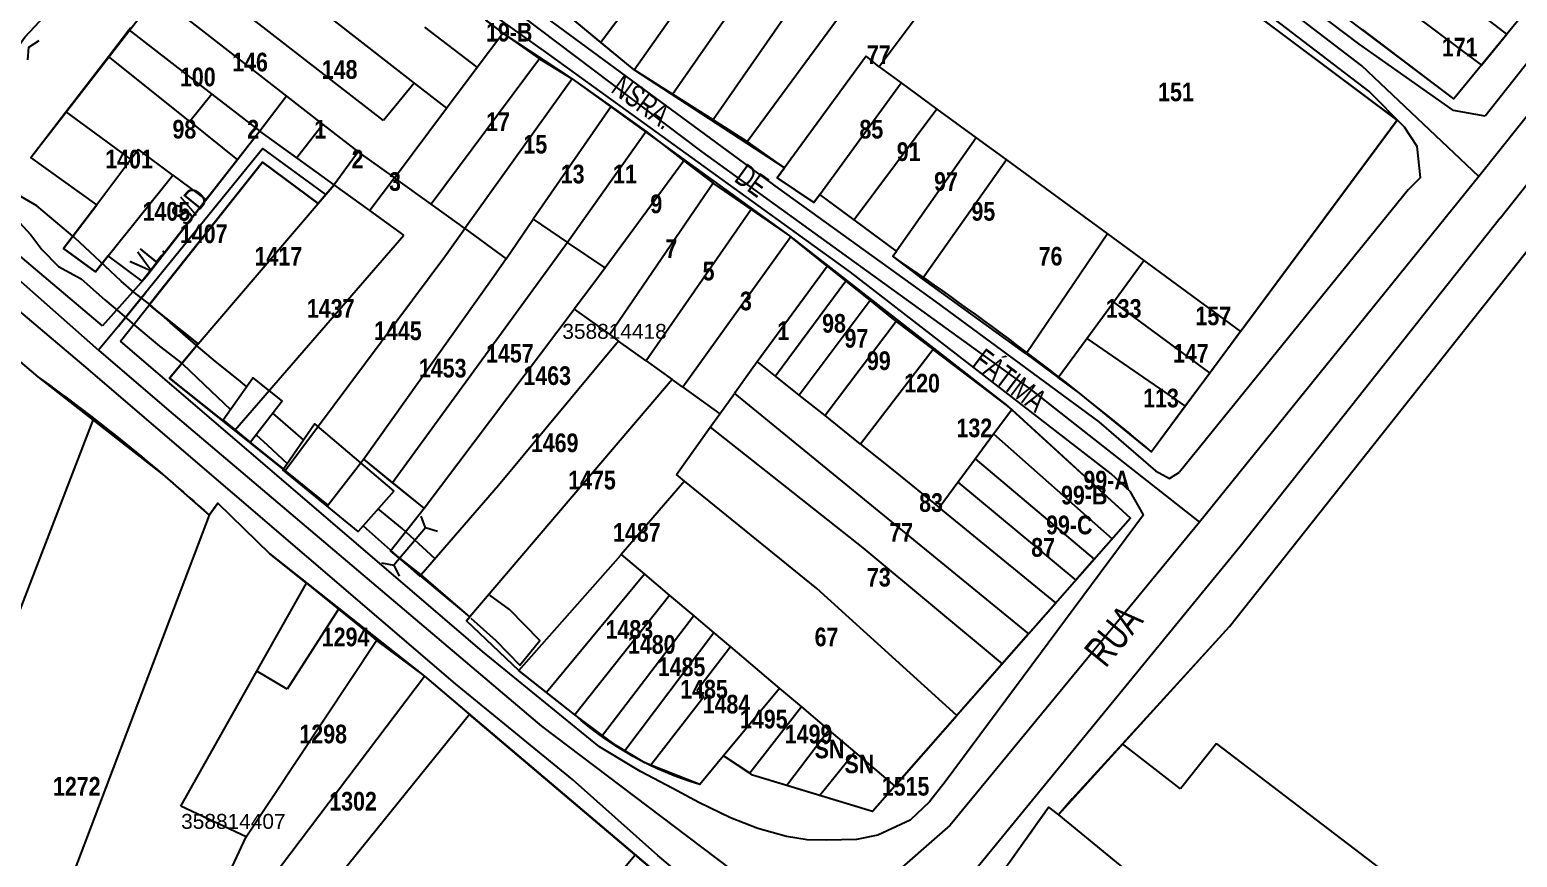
# Model space of a CAD drawing. Extents: x 199665 to 201826, y 4836581 to 4838476.
# Drawn here: x 200587.3 to 200786.5, y 4836898.7 to 4837009.5 of the extents above; entities that cross this region are included whole.
import ezdxf
from ezdxf.enums import TextEntityAlignment as Align

# ---------------------------------------------------------------- set-up
doc = ezdxf.new("R2010")
doc.units = 0
doc.header["$LTSCALE"] = 1.5
doc.header["$MEASUREMENT"] = 0
for name, color, linetype in [('CD-MALHA-LOTES', 40, 'CONTINUOUS'), ('CD_TXT_QUADRA', 7, 'CONTINUOUS'), ('HD-CANAIS', 7, 'CONTINUOUS'), ('RU-QUADRAS', 6, 'CONTINUOUS'), ('SV-EIXO-RUA-N-PAV', 6, 'CONTINUOUS'), ('SV-EIXO-RUA-PAV', 20, 'CONTINUOUS'), ('SV-ESTIVAS', 7, 'CONTINUOUS'), ('SV-PONTE-BUEIRO', 249, 'CONTINUOUS'), ('SV-RUA-NAO-PAV-S-GUIA-C-GUIA', 7, 'CONTINUOUS'), ('SV-RUA-PAVIM-S-GUIA-C-GUIA', 7, 'CONTINUOUS'), ('SV-TXT-RUA-N-PAV-S-GUIA-C-GUIA', 7, 'CONTINUOUS'), ('SV-TXT-RUA-PAV-S-GUIA-C-GUIA', 7, 'CONTINUOUS'), ('Th_NmrPort', 1, 'CONTINUOUS')]:
    doc.layers.add(name, color=color, linetype=linetype)
doc.styles.add('3588-14-2D_TXT$0$ARIAL', font='ARIAL.TTF')
doc.styles.add('ARIAL', font='ARIAL.TTF')
doc.styles.add('MONOTXT', font='ARIAL.TTF', dxfattribs={"height": 0.2})
doc.styles.get("Standard").update_dxf_attribs({"font": 'swisscbo.ttf'})

# ---------------------------------------------------------------- blocks, each defined once
blk = doc.blocks.new('COD045', base_point=(201519.89, 4838593.29))
at = {"layer": 'SV-ESTIVAS'}
blk.add_lwpolyline([(201520.638538, 4838591.792924), (201519.89, 4838593.29), (201520.638538, 4838594.792924)], dxfattribs=at)

msp = doc.modelspace()

# ---------------------------------------------------------------- linework, layer by layer
at = {"layer": 'CD-MALHA-LOTES', "linetype": 'Continuous'}
for p, q in [((200747.96, 4836929.61), (200849.18, 4837057.32)), ((200686.64, 4837038.44), (200663.8, 4837007.82)), ((200668.26, 4837004.15), (200690.5, 4837035.78)), ((200785.12, 4837008.92), (200749.9, 4837036.31)), ((200770.43, 4836997.4), (200722.71, 4837033.3)), ((200673.38, 4837000.91), (200695.23, 4837032.31)), ((200609.65, 4837025.1), (200638.77, 4837002.38)), ((200634.66, 4836997.36), (200605.32, 4837020.16)), ((200694.92, 4837020.65), (200678.84, 4836997.47)), ((200683.4, 4836994.58), (200702.78, 4837020.94)), ((200709.53, 4837015.87), (200701.08, 4837004.57)), ((200604.28, 4837014.17), (200621.7, 4837000.63)), ((200643.81, 4837014.32), (200650.65, 4837009.07)), ((200769.42, 4837014.03), (200781.71, 4837004.76)), ((200788.83, 4837013.43), (200785.12, 4837008.92)), ((200663.8, 4837007.82), (200659.26, 4837011.57)), ((200597.84, 4837005.92), (200600.59, 4837009.5)), ((200600.59, 4837009.5), (200600.84, 4837009.82)), ((200600.59, 4837009.5), (200611.68, 4837000.91)), ((200647.24, 4837004.51), (200640.2, 4837009.89)), ((200647.24, 4837004.51), (200650.65, 4837009.07)), ((200650.65, 4837009.07), (200655.58, 4837005.64)), ((200778.03, 4837000.27), (200765.81, 4837009.55)), ((200668.26, 4837004.15), (200663.8, 4837007.82)), ((200781.71, 4837004.76), (200785.12, 4837008.92)), ((200592.16, 4836998.55), (200597.84, 4837005.92)), ((200608.74, 4836997.22), (200597.84, 4837005.92)), ((200655.58, 4837005.64), (200641.07, 4836986.15)), ((200655.58, 4837005.64), (200659.96, 4837002.93)), ((200699.31, 4837005.98), (200688.39, 4836991.02)), ((200701.08, 4837004.57), (200699.31, 4837005.98)), ((200643.11, 4836999), (200647.24, 4837004.51)), ((200673.38, 4837000.91), (200668.26, 4837004.15)), ((200701.08, 4837004.57), (200704.03, 4837002.4)), ((200781.71, 4837004.76), (200778.03, 4837000.27)), ((200638.77, 4837002.38), (200634.66, 4836997.36)), ((200638.77, 4837002.38), (200643.11, 4836999)), ((200659.96, 4837002.93), (200645.58, 4836982.91)), ((200659.96, 4837002.93), (200665.15, 4836999.24)), ((200693.11, 4836987.47), (200704.03, 4837002.4)), ((200704.03, 4837002.4), (200708.8, 4836998.9)), ((200611.68, 4837000.91), (200608.74, 4836997.22)), ((200611.68, 4837000.91), (200618.11, 4836995.92)), ((200621.7, 4837000.63), (200618.11, 4836995.92)), ((200621.7, 4837000.63), (200626.57, 4836996.84)), ((200665.15, 4836999.24), (200654.74, 4836984.15)), ((200665.15, 4836999.24), (200669.84, 4836995.88)), ((200678.84, 4836997.47), (200673.38, 4837000.91)), ((200587.43, 4836992.41), (200592.16, 4836998.55)), ((200592.16, 4836998.55), (200600.86, 4836992.14)), ((200608.74, 4836997.22), (200615.13, 4836992.12)), ((200636.14, 4836989.69), (200643.11, 4836999)), ((200678.84, 4836997.47), (200683.4, 4836994.58)), ((200708.8, 4836998.9), (200697.72, 4836984.06)), ((200708.8, 4836998.9), (200714.07, 4836995.04)), ((200749.47, 4836969.11), (200770.43, 4836997.4)), ((200618.11, 4836995.92), (200615.13, 4836992.12)), ((200623.08, 4836992.35), (200618.11, 4836995.92)), ((200626.57, 4836996.84), (200623.08, 4836992.35)), ((200626.57, 4836996.84), (200631.3, 4836993.17)), ((200669.84, 4836995.88), (200659.31, 4836981.05)), ((200669.84, 4836995.88), (200674.92, 4836991.98)), ((200601.85, 4836993.47), (200600.86, 4836992.14)), ((200606.48, 4836990.03), (200601.85, 4836993.47)), ((200631.3, 4836993.17), (200628.17, 4836988.9)), ((200631.3, 4836993.17), (200631.39, 4836993.1)), ((200631.39, 4836993.1), (200636.14, 4836989.69)), ((200688.39, 4836991.02), (200683.4, 4836994.58)), ((200714.07, 4836995.04), (200703.37, 4836979.85)), ((200714.07, 4836995.04), (200718.1, 4836992.09)), ((200596.3, 4836986.07), (200587.43, 4836992.41)), ((200600.86, 4836992.14), (200596.3, 4836986.07)), ((200618.49, 4836991.81), (200603.32, 4836972.7)), ((200615.13, 4836992.12), (200610.91, 4836986.75)), ((200625.93, 4836986.27), (200618.49, 4836991.81)), ((200628.06, 4836988.77), (200623.08, 4836992.35)), ((200674.92, 4836991.98), (200664.35, 4836977.64)), ((200674.92, 4836991.98), (200678.85, 4836988.96)), ((200718.1, 4836992.09), (200706.87, 4836976.16)), ((200718.1, 4836992.09), (200731.62, 4836982.19)), ((200597.82, 4836979.26), (200606.48, 4836990.03)), ((200606.48, 4836990.03), (200610.91, 4836986.75)), ((200636.14, 4836989.69), (200632.87, 4836985.31)), ((200641.07, 4836986.15), (200636.14, 4836989.69)), ((200688.39, 4836991.02), (200687.41, 4836989.67)), ((200687.41, 4836989.67), (200692.32, 4836986.38)), ((200628.06, 4836988.77), (200625.93, 4836986.27)), ((200628.17, 4836988.9), (200628.06, 4836988.77)), ((200632.87, 4836985.31), (200628.06, 4836988.77)), ((200678.85, 4836988.96), (200664.97, 4836968.69)), ((200678.85, 4836988.96), (200678.93, 4836988.89)), ((200678.93, 4836988.89), (200683.9, 4836985.47)), ((200692.32, 4836986.38), (200693.11, 4836987.47)), ((200697.72, 4836984.06), (200693.11, 4836987.47)), ((200596.3, 4836986.07), (200591.82, 4836980.21)), ((200610.91, 4836986.75), (200602.36, 4836975.87)), ((200609.84, 4836967.45), (200625.93, 4836986.27)), ((200637.42, 4836982.03), (200632.87, 4836985.31)), ((200644.85, 4836983.44), (200641.07, 4836986.15)), ((200683.9, 4836985.47), (200669.85, 4836965.19)), ((200683.9, 4836985.47), (200689.07, 4836981.91)), ((200645.58, 4836982.91), (200644.85, 4836983.44)), ((200651.1, 4836978.86), (200654.74, 4836984.15)), ((200654.74, 4836984.15), (200659.31, 4836981.05)), ((200703.37, 4836979.85), (200697.72, 4836984.06)), ((200614.77, 4836955.88), (200637.42, 4836982.03)), ((200642.88, 4836979.14), (200645.58, 4836982.91)), ((200645.58, 4836982.91), (200651.1, 4836978.86)), ((200689.21, 4836981.8), (200674.78, 4836961.65)), ((200689.07, 4836981.91), (200689.21, 4836981.8)), ((200694.1, 4836977.87), (200689.21, 4836981.8)), ((200731.62, 4836982.19), (200720.74, 4836966.14)), ((200731.62, 4836982.19), (200736.49, 4836978.62)), ((200591.82, 4836980.21), (200596.09, 4836977.12)), ((200596.09, 4836977.12), (200597.82, 4836979.26)), ((200602.36, 4836975.87), (200597.82, 4836979.26)), ((200659.31, 4836981.05), (200657.67, 4836978.75)), ((200664.35, 4836977.64), (200659.31, 4836981.05)), ((200702.89, 4836979.18), (200703.37, 4836979.85)), ((200706.87, 4836976.16), (200702.89, 4836979.18)), ((200621.51, 4836950.48), (200642.88, 4836979.14)), ((200657.67, 4836978.75), (200635.89, 4836948.86)), ((200651.1, 4836978.86), (200649.14, 4836976.02)), ((200664.35, 4836977.64), (200662.71, 4836975.41)), ((200684.74, 4836965.1), (200694.1, 4836977.87)), ((200694.1, 4836977.87), (200696.61, 4836975.85)), ((200732.43, 4836973.06), (200736.49, 4836978.62)), ((200736.49, 4836978.62), (200749.47, 4836969.11)), ((200649.14, 4836976.02), (200632.03, 4836952)), ((200662.71, 4836975.41), (200660.23, 4836972.12)), ((200696.61, 4836975.85), (200687.2, 4836963.13)), ((200696.61, 4836975.85), (200699.84, 4836973.25)), ((200720.62, 4836966.23), (200706.87, 4836976.16)), ((200699.84, 4836973.25), (200690.37, 4836960.6)), ((200699.84, 4836973.25), (200702.74, 4836970.91)), ((200603.32, 4836972.7), (200609.84, 4836967.45)), ((200640.11, 4836945.43), (200660.23, 4836972.12)), ((200660.23, 4836972.12), (200664.97, 4836968.69)), ((200728.87, 4836968.19), (200732.43, 4836973.06)), ((200732.43, 4836973.06), (200745.34, 4836963.54)), ((200703.35, 4836970.45), (200693.83, 4836957.84)), ((200702.74, 4836970.91), (200703.35, 4836970.45)), ((200703.35, 4836970.45), (200708.31, 4836966.69)), ((200583.29, 4836967.34), (200588.41, 4836963.03)), ((200609.84, 4836967.45), (200606.04, 4836962.88)), ((200666.17, 4836967.83), (200650.08, 4836948.47)), ((200664.97, 4836968.69), (200666.17, 4836967.83)), ((200669.85, 4836965.19), (200666.17, 4836967.83)), ((200725.05, 4836962.95), (200728.87, 4836968.19)), ((200728.87, 4836968.19), (200742.04, 4836959.09)), ((200749.47, 4836969.11), (200745.34, 4836963.54)), ((200708.31, 4836966.69), (200698.58, 4836954.04)), ((200718.3, 4836959.13), (200708.31, 4836966.69)), ((200720.74, 4836966.14), (200720.62, 4836966.23)), ((200720.74, 4836966.14), (200725.05, 4836962.95)), ((200669.85, 4836965.19), (200673.33, 4836962.69)), ((200681.84, 4836961.03), (200683.92, 4836963.98)), ((200683.92, 4836963.98), (200684.74, 4836965.1)), ((200687.2, 4836963.13), (200684.74, 4836965.1)), ((200745.34, 4836963.54), (200742.04, 4836959.09)), ((200588.41, 4836963.03), (200595.79, 4836957.25)), ((200606.04, 4836962.88), (200614.77, 4836955.88)), ((200673.33, 4836962.69), (200646.24, 4836930.9)), ((200674.78, 4836961.65), (200673.33, 4836962.69)), ((200674.78, 4836961.65), (200679.74, 4836958.1)), ((200690.37, 4836960.6), (200687.2, 4836963.13)), ((200727.87, 4836960.86), (200725.05, 4836962.95)), ((200679.74, 4836958.1), (200681.68, 4836960.81)), ((200681.84, 4836961.03), (200681.68, 4836960.81)), ((200681.68, 4836960.81), (200721.08, 4836928.61)), ((200693.83, 4836957.84), (200690.37, 4836960.6)), ((200737.53, 4836953.01), (200727.87, 4836960.86)), ((200581.26, 4836919.5), (200595.79, 4836957.25)), ((200595.79, 4836957.25), (200605.33, 4836949.79)), ((200678.44, 4836956.29), (200679.74, 4836958.1)), ((200698.58, 4836954.04), (200693.83, 4836957.84)), ((200716.39, 4836955.4), (200718.81, 4836958.67)), ((200718.81, 4836958.67), (200718.3, 4836959.13)), ((200718.81, 4836958.67), (200734.71, 4836944.13)), ((200742.04, 4836959.09), (200737.53, 4836953.01)), ((200614.77, 4836955.88), (200621.51, 4836950.48)), ((200673.9, 4836949.96), (200678.44, 4836956.29)), ((200678.44, 4836956.29), (200698.89, 4836940.13)), ((200713.91, 4836952.05), (200716.39, 4836955.4)), ((200716.39, 4836955.4), (200732.26, 4836941.34)), ((200698.58, 4836954.04), (200703.18, 4836950.36)), ((200632.03, 4836952), (200627.26, 4836945.87)), ((200635.89, 4836948.86), (200632.03, 4836952)), ((200711.59, 4836948.92), (200713.91, 4836952.05)), ((200713.91, 4836952.05), (200729.86, 4836938.6)), ((200605.33, 4836949.79), (200611.33, 4836944.52)), ((200627.26, 4836945.87), (200621.51, 4836950.48)), ((200674.99, 4836949.08), (200673.9, 4836949.96)), ((200703.18, 4836950.36), (200709.09, 4836945.53)), ((200640.11, 4836945.43), (200635.89, 4836948.86)), ((200650.08, 4836948.47), (200639.73, 4836936.5)), ((200674.99, 4836949.08), (200666.52, 4836939.25)), ((200692.71, 4836934.71), (200674.99, 4836949.08)), ((200709.09, 4836945.53), (200711.59, 4836948.92)), ((200711.59, 4836948.92), (200727.38, 4836935.79)), ((200612.5, 4836946.12), (200611.33, 4836944.52)), ((200619.47, 4836939.35), (200612.5, 4836946.12)), ((200635.64, 4836939.73), (200640.11, 4836945.43)), ((200724.72, 4836932.76), (200709.09, 4836945.53)), ((200611.33, 4836944.52), (200580.37, 4836862.85)), ((200734.71, 4836944.13), (200732.26, 4836941.34)), ((200732.26, 4836941.34), (200729.86, 4836938.6)), ((200624.36, 4836935.41), (200619.47, 4836939.35)), ((200639.73, 4836936.5), (200635.64, 4836939.73)), ((200698.89, 4836940.13), (200717.53, 4836924.58)), ((200652.81, 4836923.69), (200666.45, 4836939.17)), ((200666.45, 4836939.17), (200666.52, 4836939.25)), ((200666.52, 4836939.25), (200669.65, 4836936.6)), ((200729.86, 4836938.6), (200727.38, 4836935.79)), ((200617.73, 4836923.62), (200624.36, 4836935.41)), ((200624.36, 4836935.41), (200628.66, 4836931.93)), ((200646.24, 4836930.9), (200639.73, 4836936.5)), ((200669.65, 4836936.6), (200656.51, 4836920.75)), ((200669.65, 4836936.6), (200673, 4836933.77)), ((200727.38, 4836935.79), (200724.72, 4836932.76)), ((200673, 4836933.77), (200660.3, 4836917.78)), ((200673, 4836933.77), (200676.26, 4836931.01)), ((200711.46, 4836917.67), (200692.71, 4836934.71)), ((200628.66, 4836931.93), (200621.77, 4836921.22)), ((200628.66, 4836931.93), (200632.63, 4836928.71)), ((200721.08, 4836928.61), (200724.72, 4836932.76)), ((200646.24, 4836930.9), (200645.78, 4836930.36)), ((200645.78, 4836930.36), (200652.81, 4836923.69)), ((200676.26, 4836931.01), (200664.01, 4836915.02)), ((200676.26, 4836931.01), (200678.91, 4836928.76)), ((200733.63, 4836913.87), (200747.96, 4836929.61)), ((200616.27, 4836901.42), (200633.73, 4836927.71)), ((200632.63, 4836928.71), (200633.73, 4836927.71)), ((200633.73, 4836927.71), (200640.15, 4836922.95)), ((200678.91, 4836928.76), (200666.99, 4836912.96)), ((200678.91, 4836928.76), (200681.13, 4836926.89)), ((200721.08, 4836928.61), (200717.53, 4836924.58)), ((200681.13, 4836926.89), (200676.65, 4836920.97)), ((200681.13, 4836926.89), (200687.72, 4836921.31)), ((200607.55, 4836905.53), (200617.73, 4836923.62)), ((200621.77, 4836921.22), (200617.73, 4836923.62)), ((200652.89, 4836923.61), (200652.81, 4836923.69)), ((200656.51, 4836920.75), (200652.89, 4836923.61)), ((200717.53, 4836924.58), (200711.46, 4836917.67)), ((200603.9, 4836874.98), (200640.15, 4836922.95)), ((200640.15, 4836922.95), (200646.19, 4836917.83)), ((200660.3, 4836917.78), (200656.51, 4836920.75)), ((200677.56, 4836920.2), (200670.49, 4836911.04)), ((200676.65, 4836920.97), (200677.56, 4836920.2)), ((200687.72, 4836921.31), (200680.21, 4836912.27)), ((200687.72, 4836921.31), (200690.65, 4836918.82)), ((200646.19, 4836917.83), (200614.09, 4836878.07)), ((200668.38, 4836899.03), (200646.19, 4836917.83)), ((200664.01, 4836915.02), (200660.3, 4836917.78)), ((200690.65, 4836918.82), (200683.74, 4836909.94)), ((200690.65, 4836918.82), (200694.34, 4836915.7)), ((200703.16, 4836908.23), (200711.46, 4836917.67)), ((200694.34, 4836915.7), (200688.68, 4836908.31)), ((200694.34, 4836915.7), (200697.8, 4836912.77)), ((200665.82, 4836913.66), (200664.01, 4836915.02)), ((200666.99, 4836912.96), (200665.82, 4836913.66)), ((200733.63, 4836913.87), (200726.92, 4836906.5)), ((200741.42, 4836907.84), (200733.63, 4836913.87)), ((200746.23, 4836913.93), (200741.42, 4836907.84)), ((200768.88, 4836896.67), (200746.23, 4836913.93)), ((200669.7, 4836911.35), (200666.99, 4836912.96)), ((200680.21, 4836912.27), (200677.03, 4836908.44)), ((200683.74, 4836909.94), (200680.21, 4836912.27)), ((200697.8, 4836912.77), (200693.13, 4836906.97)), ((200697.8, 4836912.77), (200703.16, 4836908.23)), ((200670.49, 4836911.04), (200669.7, 4836911.35)), ((200677.03, 4836908.44), (200670.49, 4836911.04)), ((200684.11, 4836909.7), (200683.74, 4836909.94)), ((200688.68, 4836908.31), (200684.11, 4836909.7)), ((200693.13, 4836906.97), (200688.68, 4836908.31)), ((200703.16, 4836908.23), (200700.18, 4836904.83)), ((200616.27, 4836901.42), (200607.55, 4836905.53)), ((200700.18, 4836904.83), (200693.13, 4836906.97)), ((200726.92, 4836906.5), (200725.09, 4836904.38)), ((200718.37, 4836897.88), (200723.74, 4836905.4)), ((200723.74, 4836905.4), (200725.09, 4836904.38)), ((200725.09, 4836904.38), (200747.73, 4836885.83)), ((200603.9, 4836874.98), (200616.27, 4836901.42)), ((200634.11, 4836858.32), (200668.38, 4836899.03)), ((200684.94, 4836884.99), (200668.38, 4836899.03))]:
    msp.add_line(p, q, dxfattribs=at)
at = {"layer": 'HD-CANAIS'}
for points in [[(200579.55, 4836998.67), (200580.6, 4836999.61), (200583.58, 4837004.22), (200586.66, 4837008.54), (200590.61, 4837012.76), (200592.95, 4837016.32)], [(200616.35, 4836961.74), (200615.27, 4836962.64), (200612.2, 4836965.1), (200609.61, 4836967.29), (200606.13, 4836970.32), (200603.38, 4836972.73), (200601.25, 4836974.38), (200599.53, 4836975.84), (200598.14, 4836977.19), (200593.34, 4836981.65), (200588.27, 4836985.93), (200583.67, 4836988.63)], [(200582.79, 4836987.06), (200587.45, 4836982.05), (200588.91, 4836980.1), (200591.17, 4836977.8), (200594.21, 4836976.15), (200597.34, 4836973.36), (200599.33, 4836971.7), (200601.32, 4836969.97), (200604.7, 4836967.15), (200607.76, 4836964.76), (200610.65, 4836961.99), (200614.17, 4836958.65)], [(200623.98, 4836954.62), (200619.87, 4836958.19)], [(200617.64, 4836955.26), (200619.16, 4836953.88), (200621.79, 4836951.44)], [(200641.61, 4836938.68), (200637.18, 4836942.73), (200633.98, 4836945.37)], [(200631.95, 4836943.07), (200639.58, 4836936.31)], [(200646.37, 4836930.7), (200649.72, 4836927.71), (200652.95, 4836924.41), (200655.63, 4836927.72), (200651.54, 4836931.89), (200648.94, 4836933.8)]]:
    msp.add_lwpolyline(points, dxfattribs=at)
at = {"layer": 'RU-QUADRAS', "color": 6, "linetype": 'Continuous'}
for points in [[(200738.45, 4837215.58), (200712.56, 4837181.81, -0.009965), (200625.55, 4837078.69), (200627.92, 4837076.57, 0.01898), (200565.09, 4837001.43), (200528.7, 4837033.82), (200532.07, 4837038.12), (200510.69, 4837056.95), (200507.34, 4837053.24), (200500.65, 4837060), (200503.85, 4837063.64), (200500.24, 4837066.5), (200496.43, 4837062.16), (200485.9, 4837071.55), (200489.25, 4837075.36), (200468.99, 4837094.51), (200495.1, 4837122.54), (200509.64, 4837139.87), (200541.52, 4837184.87), (200543.66, 4837182.89), (200579.72, 4837228.09)], [(200704.25, 4836879.91, 0.023613), (200723.74, 4836905.4), (200725.09, 4836904.38), (200747.96, 4836929.61), (200850.23, 4837058.67, -0.478619)], [(200617.49, 4837034.05), (200650.65, 4837009.07), (200659.96, 4837002.93), (200689.07, 4836981.91), (200718.3, 4836959.13), (200734.71, 4836944.13), (200700.18, 4836904.83), (200684.11, 4836909.7), (200680.21, 4836912.27), (200677.03, 4836908.44, -0.111564), (200660.26, 4836917.81), (200652.81, 4836923.69), (200645.78, 4836930.36), (200646.24, 4836930.9), (200635.64, 4836939.73), (200640.11, 4836945.43), (200632.03, 4836952), (200627.26, 4836945.87), (200606.04, 4836962.88), (200609.84, 4836967.45), (200603.32, 4836972.7), (200618.49, 4836991.81), (200625.93, 4836986.27), (200628.06, 4836988.77), (200618.11, 4836995.92), (200602.36, 4836975.87), (200597.82, 4836979.26), (200596.09, 4836977.12), (200591.82, 4836980.21), (200596.3, 4836986.07), (200587.43, 4836992.41), (200604.28, 4837014.17)]]:
    msp.add_lwpolyline(points, format="xyb", dxfattribs=at)
for points in [[(200624.72, 4837036.52), (200635.64, 4837050.52), (200631.79, 4837053.05), (200648.76, 4837074.94), (200647.13, 4837076.14), (200655.99, 4837087.28), (200705.72, 4837047.39), (200710.43, 4837044.26), (200709.58, 4837042.97), (200770.43, 4836997.4), (200737.53, 4836953.01, 0.024811), (200702.89, 4836979.18), (200703.37, 4836979.85), (200693.11, 4836987.47), (200692.32, 4836986.38), (200687.41, 4836989.67), (200688.39, 4836991.02), (200668.26, 4837004.15), (200659.26, 4837011.57)], [(200517.58, 4836915.42), (200559.24, 4836961.26), (200572.9, 4836978.01), (200584.55, 4836968.91), (200583.29, 4836967.34), (200588.41, 4836963.03, -0.028374), (200611.33, 4836944.52), (200612.5, 4836946.12), (200619.47, 4836939.35), (200640.15, 4836922.95), (200689.31, 4836881.28), (200657.5, 4836840.17), (200612.68, 4836874.93), (200595.8, 4836837.22), (200587.71, 4836840.35), (200582.35, 4836828.89), (200569.84, 4836835.06), (200580.37, 4836862.85), (200562.96, 4836868.99), (200566, 4836877.41)]]:
    msp.add_lwpolyline(points, format="xyb", close=True, dxfattribs=at)
msp.add_lwpolyline([(200788.83, 4837013.43), (200778.03, 4837000.27), (200717.64, 4837045.89)], dxfattribs=at)
at = {"layer": 'SV-EIXO-RUA-N-PAV'}
for points in [[(200781.37, 4836989.86), (200765.7, 4837004.7), (200727.2, 4837034.21), (200714.63, 4837044.49), (200699.38, 4837056.97), (200673.53, 4837076.36), (200656.38, 4837089.85), (200647.84, 4837096.75)], [(200607.23, 4837045.22), (200617.87, 4837036.48), (200643.46, 4837018.76), (200677.31, 4836993.17), (200721.41, 4836961.28), (200743.95, 4836943.57)], [(200626.95, 4836987.47), (200618.52, 4836993.6), (200602.82, 4836974.27), (200599.17, 4836969.81), (200596.5, 4836966.63)]]:
    msp.add_lwpolyline(points, dxfattribs=at)
at = {"layer": 'SV-EIXO-RUA-PAV'}
for points in [[(201159.2, 4837462.13), (201146.46, 4837446.29), (201117.3, 4837410.58), (201079.81, 4837361.78), (201058.77, 4837334.7), (201021.79, 4837287.1), (200957.39, 4837208.64), (200950.97, 4837200.82), (200907.53, 4837147.85), (200902.14, 4837140.82), (200883.13, 4837116.02), (200879.04, 4837111.01), (200863.82, 4837092.41), (200841.79, 4837065.48), (200834.93, 4837057.1), (200781.37, 4836989.86), (200743.95, 4836943.57), (200710.56, 4836902.98), (200693.33, 4836887.91)], [(200460.12, 4837083.81), (200510.44, 4837039.41), (200565.37, 4836994.07), (200570.72, 4836989.38), (200596.5, 4836966.63), (200605.91, 4836958.54), (200655.83, 4836916.25), (200675.45, 4836901.43), (200693.33, 4836887.91), (200719.48, 4836860.88), (200743.46, 4836841.7), (200762.21, 4836829.49), (200784.88, 4836820.77), (200813.87, 4836814.01), (200860.96, 4836806.17), (200913.05, 4836798.13), (200942.92, 4836793.52), (200961.31, 4836790.43), (200967.87, 4836789.32), (200981.17, 4836787.09), (200987.18, 4836786.08), (201038.62, 4836778.26)]]:
    msp.add_lwpolyline(points, dxfattribs=at)
at = {"layer": 'SV-ESTIVAS'}
for points in [[(200599.17, 4836969.81), (200602.82, 4836974.27)], [(200640.31, 4836942.8), (200636.05, 4836937.83)]]:
    msp.add_lwpolyline(points, dxfattribs=at)
at = {"layer": 'SV-PONTE-BUEIRO'}
for points in [[(200621.1, 4836959.78), (200616.89, 4836954.29), (200613.19, 4836957.27), (200617.18, 4836962.92)], [(200636.05, 4836947.72), (200631.29, 4836942.32), (200621.22, 4836950.59), (200625.44, 4836956.74)]]:
    msp.add_lwpolyline(points, close=True, dxfattribs=at)
at = {"layer": 'SV-RUA-NAO-PAV-S-GUIA-C-GUIA'}
for points in [[(200647.99, 4837092.98), (200645.21, 4837091.23), (200621, 4837058.84), (200610.05, 4837045.34), (200609.66, 4837044.39), (200617.05, 4837039.22), (200635.38, 4837026.24), (200656.57, 4837011.06), (200687.6, 4836988.28), (200708.63, 4836973.08), (200730.49, 4836957.01), (200738.06, 4836950.45), (200739.96, 4836949.42), (200741.28, 4836950.26)], [(200773.56, 4836989.72), (200773.13, 4836993.9), (200771.42, 4836996.46), (200766.63, 4837001.32), (200724.83, 4837033.32), (200688.39, 4837062.89), (200657.34, 4837086.81), (200656.11, 4837086.33)], [(200736.48, 4836944.56), (200734.71, 4836947.63), (200732.13, 4836950.03), (200697.21, 4836977.04), (200656.44, 4837006.54), (200616.4, 4837035.02), (200614.55, 4837035.83), (200607, 4837041.29), (200596.92, 4837029.2), (200576.18, 4837003.45), (200570.96, 4836996.38), (200570.43, 4836994.49), (200570.26, 4836992.87)], [(200782.24, 4836997.97), (200777.99, 4836998.71), (200765.31, 4837007.63), (200739.37, 4837027.3)], [(200599.45, 4836967.83), (200618.49, 4836991.81), (200625.93, 4836986.27), (200628.06, 4836988.77), (200623.08, 4836992.35), (200618.11, 4836995.92), (200615.13, 4836992.12), (200602.95, 4836976.49), (200597.06, 4836969.86)]]:
    msp.add_lwpolyline(points, dxfattribs=at)
at = {"layer": 'SV-RUA-PAVIM-S-GUIA-C-GUIA'}
for points in [[(200837.03, 4837066.58), (200828.61, 4837056.16), (200791.17, 4837009.24), (200782.24, 4836997.97)], [(200784.24, 4836984.3), (200799.04, 4837002.98), (200836.45, 4837049.86), (200845.68, 4837061.25)], [(200597.06, 4836969.86), (200573.57, 4836989.7), (200570.26, 4836992.87)], [(200773.56, 4836989.72), (200771.92, 4836988.09), (200741.28, 4836950.26)], [(200703.43, 4836871.63), (200698.29, 4836876), (200685.15, 4836887.41), (200671.4, 4836898.94), (200660.01, 4836909.1), (200644.33, 4836921.9), (200594.56, 4836964.56), (200572.47, 4836983.2)], [(200784.24, 4836984.3), (200749.41, 4836940.33), (200712.92, 4836895.78), (200708.13, 4836889.1), (200705.34, 4836885.03), (200704.22, 4836882.19), (200703.98, 4836880.46), (200704.34, 4836878.52), (200705.86, 4836876.53), (200708.52, 4836874.15)], [(200663.59, 4836913.49), (200647.96, 4836926.25), (200599.45, 4836967.83)], [(200736.48, 4836944.56), (200709.88, 4836908.78), (200707.8, 4836906.11), (200705.21, 4836903.67), (200700.9, 4836901.64), (200698.03, 4836901.09), (200694.03, 4836900.97), (200691.43, 4836901.04), (200688.64, 4836901.49), (200684.8, 4836902.56), (200681.17, 4836903.98), (200676.91, 4836906.03), (200673.44, 4836907.92), (200669.08, 4836910.19), (200663.59, 4836913.49)]]:
    msp.add_lwpolyline(points, dxfattribs=at)

# ---------------------------------------------------------------- block references
at = {"layer": 'SV-ESTIVAS'}
for p, rotation in [((200587.17, 4837007.17, 2.84), 329), ((200640.31, 4836942.8, 2.94), 47), ((200636.05, 4836937.83, 4.05), 233)]:
    msp.add_blockref('COD045', p, dxfattribs=dict(at, rotation=rotation))

# ---------------------------------------------------------------- texts
at = {"layer": 'CD_TXT_QUADRA', "color": 7, "linetype": 'Continuous', "style": 'MONOTXT'}
for s, p in [('358814418', (200658.63, 4836968.13)), ('358814407', (200607.58, 4836902.5))]:
    msp.add_text(s, height=2, dxfattribs=at).set_placement(p)
at = {"layer": 'SV-TXT-RUA-N-PAV-S-GUIA-C-GUIA', "style": 'ARIAL', "width": 0.7}
msp.add_text('VL.     S/D', height=3, rotation=51, dxfattribs=at).set_placement((200602.95, 4836976.49))
at = {"layer": 'SV-TXT-RUA-PAV-S-GUIA-C-GUIA', "width": 0.7}
for s, height, rotation, style, p in [('NSRA.              DE', 3, 324.0645, '3588-14-2D_TXT$0$ARIAL', (200664.99, 4837001.27)), ('FÁTIMA', 3, 323, 'ARIAL', (200713.4, 4836964.63)), ('RUA', 4, 51, 'ARIAL', (200731.39, 4836923.93))]:
    msp.add_text(s, height=height, rotation=rotation, dxfattribs=dict(at, style=style)).set_placement(p)
at = {"layer": 'Th_NmrPort', "color": 1}
for s, p in [('19-B', (200648.42, 4837009.2)), ('77', (200699.42, 4837006.2)), ('171', (200776.42, 4837007.2)), ('146', (200614.42, 4837005.2)), ('148', (200626.42, 4837004.2)), ('100', (200607.42, 4837003.2)), ('151', (200738.42, 4837001.2)), ('98', (200606.42, 4836996.2)), ('2', (200616.42, 4836996.2)), ('1', (200625.42, 4836996.2)), ('17', (200648.42, 4836997.2)), ('85', (200698.42, 4836996.2)), ('15', (200653.42, 4836994.2)), ('1401', (200597.42, 4836992.2)), ('2', (200630.42, 4836992.2)), ('91', (200703.42, 4836993.2)), ('13', (200658.42, 4836990.2)), ('11', (200665.42, 4836990.2)), ('3', (200635.42, 4836989.2)), ('97', (200708.42, 4836989.2)), ('9', (200670.42, 4836986.2)), ('1405', (200602.42, 4836985.2)), ('95', (200713.42, 4836985.2)), ('1407', (200607.42, 4836982.2)), ('7', (200672.42, 4836980.2)), ('1417', (200617.42, 4836979.2)), ('76', (200722.42, 4836979.2)), ('5', (200677.42, 4836977.2)), ('1437', (200624.42, 4836972.2)), ('3', (200682.42, 4836973.2)), ('133', (200731.42, 4836972.2)), ('98', (200693.42, 4836970.2)), ('157', (200743.42, 4836971.2)), ('1445', (200633.42, 4836969.2)), ('1', (200687.42, 4836969.2)), ('97', (200696.42, 4836968.2)), ('1457', (200648.42, 4836966.2)), ('147', (200740.42, 4836966.2)), ('1453', (200639.42, 4836964.2)), ('99', (200699.42, 4836965.2)), ('1463', (200653.42, 4836963.2)), ('120', (200704.42, 4836962.2)), ('113', (200736.42, 4836960.2)), ('132', (200711.42, 4836956.2)), ('1469', (200654.42, 4836954.2)), ('1475', (200659.42, 4836949.2)), ('99-A', (200728.42, 4836949.2)), ('83', (200706.42, 4836946.2)), ('99-B', (200725.42, 4836947.2)), ('1487', (200665.42, 4836942.2)), ('77', (200702.42, 4836942.2)), ('99-C', (200723.42, 4836943.2)), ('87', (200721.42, 4836940.2)), ('73', (200699.42, 4836936.2)), ('1294', (200626.42, 4836928.2)), ('1483', (200664.42, 4836929.2)), ('67', (200692.42, 4836928.2)), ('1480', (200667.42, 4836927.2)), ('1485', (200671.42, 4836924.2)), ('1485', (200674.42, 4836921.2)), ('1484', (200677.42, 4836919.2)), ('1495', (200682.42, 4836917.2)), ('1298', (200623.42, 4836915.2)), ('1499', (200688.42, 4836915.2)), ('SN', (200692.42, 4836913.2)), ('SN', (200696.42, 4836911.2)), ('1272', (200590.42, 4836908.2)), ('1515', (200701.42, 4836908.2)), ('1302', (200627.42, 4836906.2))]:
    msp.add_text(s, height=2.5, dxfattribs=at).set_placement(p, align=Align.MIDDLE_LEFT)

doc.saveas('drawing.dxf')
